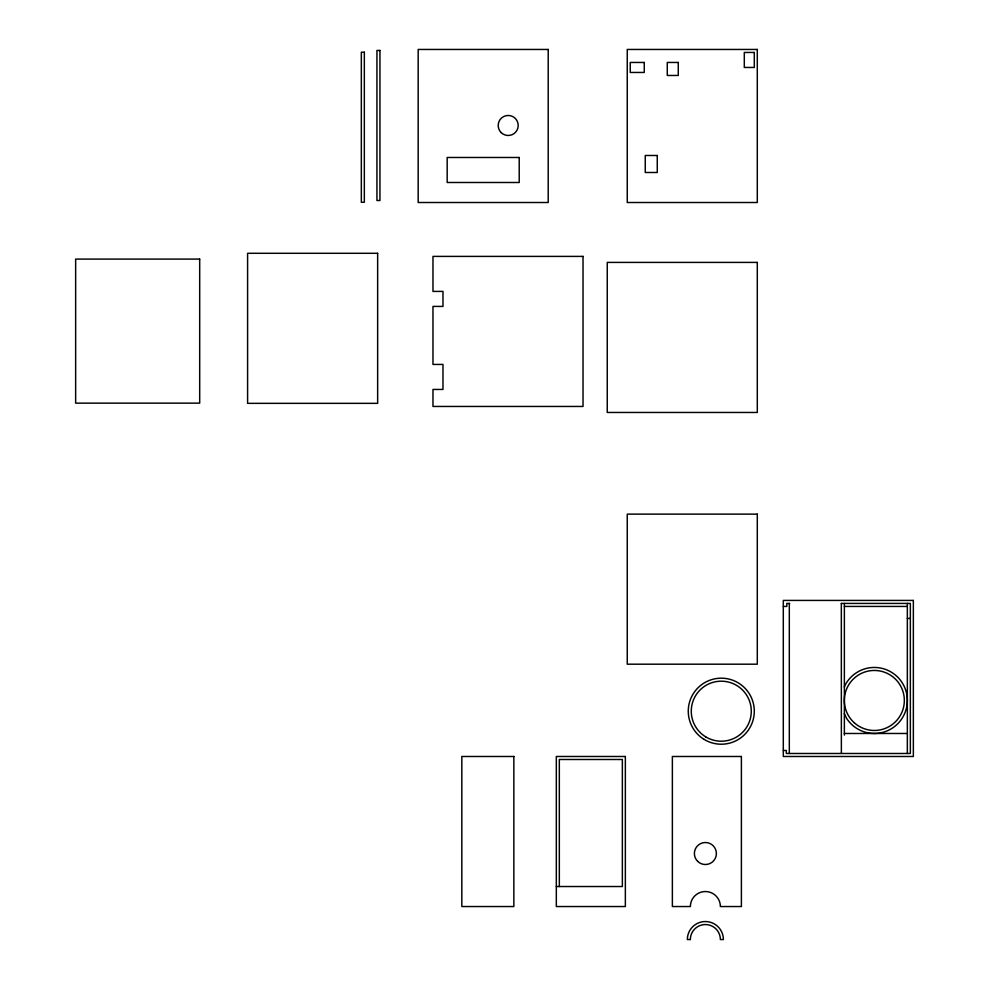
<?xml version="1.0" encoding="UTF-8"?>
<svg xmlns="http://www.w3.org/2000/svg" width="989" height="989" viewBox="0 0 989 989"><rect width="100%" height="100%" fill="white"/><g stroke="black" fill="none" stroke-linecap="round" stroke-linejoin="round"><path stroke-width="1.48" d="M844.371 687.083L844.977 685.365A33.008 33.008 0 0 1 894.303 674.177A33.008 33.008 0 0 1 896.763 724.69A33.008 33.008 0 0 1 846.584 718.335L844.371 713.638L844.371 603.426M789.704 603.426L786.811 603.426L786.811 606.43L783.3 606.43M841.367 603.426L910.35 603.426L910.35 753.482L786.304 753.482L786.304 750.478L783.3 750.478M844.371 606.43L907.346 606.43M907.346 618.434L910.35 618.434M844.371 733.479L907.346 733.479M556.325 886.527L622.353 886.527L622.353 759.49L559.329 759.49L559.329 886.527M907.346 603.426L907.346 753.482M844.371 713.638L844.371 735.099M841.33 603.426L841.367 753.482M789.309 603.426L789.309 753.482M548.215 49.45L418.174 49.45L418.174 202.51L548.215 202.51L548.215 49.45M757.29 49.45L627.249 49.45L627.249 202.51L757.29 202.51L757.29 49.45M379.949 50.451L376.945 50.451L376.945 200.507L379.949 200.507L379.949 50.451M364.335 52.207L361.331 52.207L361.331 202.263L364.335 202.263L364.335 52.207M754.298 52.454L744.297 52.454L744.297 67.462L754.298 67.462L754.298 52.454M644.259 62.455L630.253 62.455L630.253 72.457L644.259 72.457L644.259 62.455M678.269 62.455L667.266 62.455L667.266 75.461L678.269 75.461L678.269 62.455M657.265 155.483L645.261 155.483L645.261 172.494L657.265 172.494L657.265 155.483M519.213 157.486L447.176 157.486L447.176 182.495L519.213 182.495L519.213 157.486M377.65 253.295L247.596 253.295L247.596 403.351L377.65 403.351L377.65 253.295M583.028 256.398L432.972 256.398L432.972 291.409L442.973 291.409L442.973 306.417L432.972 306.417L432.972 364.434L442.973 364.434L442.973 389.443L432.972 389.443L432.972 406.454L583.028 406.454L583.028 256.398M199.691 259.093L75.646 259.093L75.646 403.141L199.691 403.141L199.691 259.093M757.29 262.406L607.246 262.406L607.246 412.462L757.29 412.462L757.29 262.406M757.29 514.132L627.249 514.132L627.249 664.188L757.29 664.188L757.29 514.132M913.354 600.422L783.3 600.422L783.3 756.486L913.354 756.486L913.354 600.422M513.847 756.486L461.826 756.486L461.826 906.542L513.847 906.542L513.847 756.486M625.357 756.486L556.325 756.486L556.325 906.542L625.357 906.542L625.357 756.486M741.391 756.486L672.372 756.486L672.372 906.542L690.371 906.542A15.008 15.008 0 0 1 705.38 891.534A15.008 15.008 0 0 1 720.388 906.542L741.391 906.542L741.391 756.486M690.347 939.55L687.343 939.55A18.025 18.025 0 0 1 705.367 921.538A18.025 18.025 0 0 1 723.392 939.55L720.388 939.55A15.02 15.02 0 0 0 705.367 924.542A15.02 15.02 0 0 0 690.347 939.55M854.175 722.687A30.004 30.004 0 0 0 903.662 706.814A30.004 30.004 0 0 0 865.165 671.89A30.004 30.004 0 0 0 854.175 722.687M697.604 861.295A11.003 11.003 0 0 0 716.011 856.363A11.003 11.003 0 0 0 702.536 842.888A11.003 11.003 0 0 0 697.604 861.295M705.664 736.83A30.016 30.016 0 0 0 751.281 711.907A30.016 30.016 0 0 0 706.9 684.858A30.016 30.016 0 0 0 705.664 736.83M704.106 739.389A33.008 33.008 0 0 0 754.286 711.981A33.008 33.008 0 0 0 705.454 682.225A33.008 33.008 0 0 0 704.106 739.389M501.126 132.551A10.001 10.001 0 0 0 517.865 128.063A10.001 10.001 0 0 0 505.614 115.812A10.001 10.001 0 0 0 501.126 132.551"/></g></svg>
